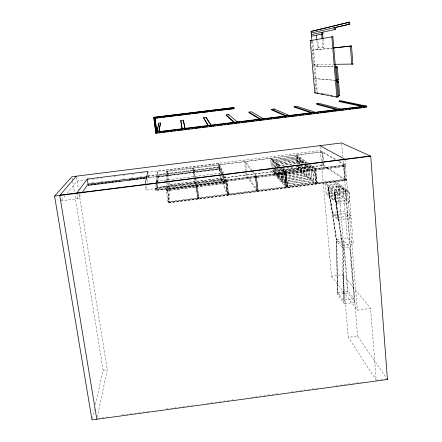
<?xml version="1.0" encoding="UTF-8"?>
<svg xmlns="http://www.w3.org/2000/svg" width="442" height="442" viewBox="0 0 442 442"><rect width="100%" height="100%" fill="white"/><g stroke="black" fill="none" stroke-linecap="round" stroke-linejoin="round"><path stroke-width="0.33" stroke-dasharray="2.21 1.66" d="M169.015 201.889L169.021 201.58M168.131 203.016L168.601 184.784L323.643 165.209L346.666 180.319L168.131 203.016L166.369 189.541L225.978 182.005L227.514 195.154L220.298 178.397L219.895 175.021M167.623 182.596L167.385 189.414L169.153 202.574L169.479 184.811L167.678 171.314L167.645 181.916M167.512 190.706L167.524 190.414M166.717 181.353L166.358 189.828L226.1 182.275L225.901 181.85L197.193 185.48L198.845 198.618L227.442 194.983L225.901 181.85M166.75 180.673L166.794 171.303L322.45 151.75L323.224 160.496M222.348 175.618L224.928 181.557L156.761 190.176L157.468 184.237M157.783 181.596L158.335 176.966L157.556 171.242L218.624 163.573L223.072 172.866L156.219 181.292L157.054 187.701L223.873 179.259L157.026 187.474L156.728 189.95L224.901 181.331L223.851 179.038M156.761 190.176L157.567 182.496M157.65 181.839L158.286 176.562M223.685 175.446L225.724 179.761L225.939 181.579L155.794 190.452L157.507 176.949L157.286 175.314L219.901 167.441M155.794 190.452L155.545 188.629L157.286 175.314M156.219 181.292L157.556 171.242M345.677 190.927L334.727 192.325L334.345 194.723L342.34 245.222L343.428 300.212L344.307 303.809L354.898 302.4L345.677 190.927L338.589 185.817L328.086 187.154L336.113 238.669L337.859 292.598L337.495 294.405L344.307 303.809L342.986 245.907L334.727 192.325L328.086 187.154L332.937 215.022L336.113 238.669L342.986 245.907M339.362 161.429L345.395 164.883L145.81 190.104L148.623 176.551L148.269 174.004M97.234 417.231L107.279 369.761L79.157 193.911M92.284 418.557L94.395 409.182M95.444 404.491L103.13 370.319L74.781 194.463M60.963 200.828L77.825 198.696L81.759 193.11M61.399 200.292L65.328 195.491M67.073 193.358L77.107 181.082L85.328 180.049M98.345 418.248L99.715 418.06M102.45 417.684L103.82 417.497M106.555 417.126L107.92 416.939M122.279 414.972L123.65 414.784M126.384 414.414L127.755 414.226M130.489 413.85L131.854 413.662M134.589 413.287L135.959 413.099M138.694 412.729L140.064 412.541M142.799 412.165L144.164 411.977M146.899 411.607L148.269 411.419M166.733 408.889L168.098 408.706M170.839 408.331L172.203 408.143M174.938 407.767L176.308 407.579M179.043 407.209L180.408 407.021M183.143 406.646L184.513 406.458M187.248 406.082L188.618 405.894M191.353 405.524L192.718 405.336M207.083 403.369L208.447 403.181M211.182 402.811L212.552 402.623M215.287 402.248L216.657 402.06M219.392 401.684L220.757 401.502M223.492 401.126L224.862 400.938M227.597 400.562L228.962 400.375M231.702 400.004L233.067 399.817M251.531 397.286L252.901 397.104M255.636 396.728L257.001 396.54M259.736 396.165L261.106 395.977M263.841 395.607L265.211 395.419M267.946 395.043L269.311 394.855M272.045 394.479L273.416 394.297M276.151 393.921L277.521 393.734M291.88 391.767L293.245 391.579M295.98 391.209L297.35 391.021M300.085 390.645L301.455 390.457M304.19 390.082L305.555 389.899M308.289 389.524L309.66 389.336M312.395 388.96L313.765 388.772M316.5 388.402L317.864 388.214M336.329 385.684L337.699 385.501M340.434 385.126L341.799 384.938M344.539 384.562L345.904 384.374M348.639 384.004L350.009 383.816M352.744 383.441L354.108 383.253M356.849 382.877L358.213 382.695M360.948 382.319L362.318 382.131M376.678 380.164L378.197 379.96M380.783 379.606L382.231 379.407M384.883 379.043L386.264 378.855M103.13 370.319L107.279 369.761M321.505 163.518L331.528 276.139L342.931 274.642L348.296 337.318L357.6 336.064L386.164 377.639M337.859 292.598L348.081 291.245L353.992 298.809L343.428 300.212L337.859 292.598L336.721 239.304L328.914 190.403L328.086 187.154L332.55 212.53L338.467 220.149L351.235 218.503L353.302 243.796L342.34 245.222L334.727 192.325L338.08 217.575L351.02 215.906L349.136 192.834L343.213 188.579L328.914 190.403L334.345 194.723L349.136 192.834M354.898 302.4L347.672 293.057L337.495 294.405L336.334 241.172L343.207 248.509L343.428 300.212M331.528 276.139L357.335 310.151L370.562 308.389L376.181 380.236L348.296 337.318M342.556 247.813L349.683 246.885L353.992 298.809M351.02 215.906L345.075 210.917L332.55 212.53L338.08 217.575M351.235 218.503L345.285 213.431L332.937 215.022L338.467 220.149L334.727 192.325M336.721 239.304L347.324 237.923L353.302 243.796M336.937 241.813L343.832 240.918L349.683 246.885M346.185 179.065L168.004 201.707L167.999 202.022L346.583 179.325L346.185 179.065L346.268 180.06L168.142 202.701M325.268 183.281L335.854 181.933L338.235 183.623L339.158 194.513L328.456 195.883L326.218 194.021L325.268 183.281L327.5 184.988L338.235 183.623M328.378 185.668L339.18 184.292L341.66 186.054L342.594 197.16L331.671 198.557L329.34 196.618L328.378 185.668L330.704 187.452L341.66 186.054M331.599 188.137L342.622 186.734L345.208 188.568L346.147 199.9L334.997 201.325L332.572 199.303L331.599 188.137L334.025 189.994L345.208 188.568M334.986 190.706L346.235 189.27L348.937 191.187L349.887 202.779L338.506 204.243L335.964 202.127L334.986 190.706L337.517 192.646L348.937 191.187M326.218 194.021L336.771 192.673L339.158 194.513M329.34 196.618L340.102 195.242L342.594 197.16M332.572 199.303L343.55 197.9L346.147 199.9M335.964 202.127L347.174 200.69L349.887 202.779M88.069 179.706L89.439 179.535M92.179 179.192L93.549 179.021M96.975 178.59L98.345 178.419M101.091 178.071L102.461 177.899M114.108 176.441L115.478 176.264M123.014 175.319L124.384 175.148M131.92 174.203L133.291 174.032M140.827 173.082L142.197 172.91M146.998 172.308L320.351 150.545L336.45 159.761M166.789 171.424L322.627 151.849L323.4 160.606M273.333 169.004L272.382 159.744L297.51 156.584L298.356 163.971M166.711 173.187L167.612 173.076M193.966 177.607L192.778 168.159L193.126 169.866L194.027 169.756L195.684 178.38M272.382 159.744L297.654 156.689M92.052 182.905L94.102 182.645M100.92 181.789L102.969 181.529M122.754 179.043L124.119 178.872M131.622 177.927L132.987 177.756M140.49 176.811L141.854 176.64M145.263 176.214L147.313 175.955M147.993 175.872L219.624 166.866L219.945 168.767L147.473 177.883M147.932 176.17L219.757 167.137L219.945 168.767M147.263 176.723L148.623 176.551M274.963 174.253L273.587 160.871L299.019 157.678L299.742 163.811M273.587 160.871L299.168 157.783M147.54 177.579L219.818 168.485M166.982 175.214L167.877 175.098M193.126 169.866L193.381 171.888L194.281 171.778M275.449 168.126L274.825 162.032L300.56 158.794L301.295 165.004M157.507 176.949L220.094 169.071L223.017 175.325M274.825 162.032L300.715 158.905M158.335 176.966L219.304 169.292L224.928 181.557M276.443 166.645L276.09 163.22L302.14 159.938L302.753 164.855M276.09 163.22L302.3 160.054M277.791 168.396L277.394 164.435L303.764 161.115L304.113 163.214M277.394 164.435L303.925 161.231M305.422 162.319L306.737 176.347L280.145 179.717L278.725 165.684L305.422 162.319L305.781 164.446M278.725 165.684L305.593 162.435M282.858 168.098L284.228 167.927M286.969 167.579L288.339 167.407M291.074 167.065L292.444 166.888M295.869 166.457L297.239 166.286M299.974 165.938L301.345 165.767M304.77 165.336L306.14 165.164M282.968 168.236L286.311 167.811M286.98 167.728L293.67 166.883M296.344 166.546L302.361 165.789M305.041 165.452L308.383 165.026M282.93 169.618L310.848 166.247L312.196 180.822L284.532 184.336L282.93 169.618L284.388 184.181L312.013 180.679L310.671 166.115M283.073 169.75L310.848 166.247M284.405 170.999L312.698 167.584L314.047 182.347L286.024 185.911L284.405 170.999L285.875 185.75L313.864 182.198L312.511 167.452M284.549 171.137L312.698 167.584M157.076 187.546L223.807 179.115L223.227 174.159M252.393 171.999L255.283 175.811L256.962 191.231L228.448 194.856L226.641 179.43L225.63 179.557L227.525 194.458L227.398 194.16M255.283 175.811L256.288 175.684L257.968 191.104L286.405 187.491L284.852 172.076L280.852 168.308M284.852 172.076L285.858 171.949L286.068 172.562L287.56 187.524L272.62 171.789L272.41 169.767M309.361 164.755L314.339 168.347L315.339 168.22L316.759 183.629L345.042 180.038L343.743 164.634L337.798 161.208M343.743 164.634L344.743 164.507L345.434 165.336L225.884 180.447M155.545 188.629L225.724 179.761M225.763 180.181L345.036 165.109L345.119 166.109L345.517 166.341L226.006 181.452L225.879 181.187L345.119 166.109M156.7 189.728L224.879 181.109M323.063 39.261L323.743 47.161L317.5 47.913L318.433 47.802M323.743 47.161L322.776 47.277L322.102 39.377M314.892 64.35L313.997 64.46L333.235 64.328M317.505 66.455L317.317 64.333L316.411 64.444L316.594 66.565L332.909 66.565M316.594 66.565L333.141 66.698M335.108 80.223L315.251 78.615L336.368 80.555M320.721 93.174L323.389 93.671M324.058 93.792L326.058 94.168M326.726 94.29L330.726 95.036M335.423 159.838L321.754 151.96L322.947 165.435L345.268 180.187L343.782 165.087M344.119 166.236L344.511 166.468L345.583 179.452L345.191 179.192M308.102 163.043L296.958 155.07L297.798 163.833M310.328 164.634L315.339 168.22M315.384 168.678L316.953 183.784L298.251 168.551L298.057 166.529M307.146 163.164L296.085 155.181L297.378 168.662L315.953 183.911L314.384 168.805M315.687 169.833L316.013 170.071L317.196 183.06L316.864 182.795M314.682 169.955L315.013 170.198L316.196 183.187M279.803 166.303L271.228 158.302L272.344 169.093M282.327 168.656L285.858 171.949M280.35 167.833L270.349 158.413L271.261 167.181M286.167 173.562L287.725 186.806L287.46 186.53M284.897 172.529L286.554 187.651L271.747 171.899L271.537 169.877M285.162 173.689L286.72 186.933L286.46 186.657M342.931 274.642L370.562 308.389M252.117 170.247L245.437 161.545L246.63 172.336M252.531 170.789L256.288 175.684M256.338 176.137L258.078 191.27L246.929 175.032L246.702 173.01M256.57 177.303L258.172 190.563L257.973 190.275M251.984 171.457L244.559 161.656L245.531 170.424M255.332 176.264L257.078 191.397L246.056 175.142L245.829 173.12M255.564 177.43L257.167 190.69L256.968 190.403M223.696 173.33L219.58 164.794L220.856 175.584M224.873 175.772L226.641 179.43M226.691 179.883L228.52 195.027L221.177 178.286L220.934 176.259M226.89 181.06L228.536 194.325L228.403 194.032M223.392 174.833L218.696 164.905L219.818 174.347M223.304 175.955L225.939 181.579M219.254 168.894L222.072 175.01M194.027 169.756L193.657 168.048L195.358 181.546M195.823 179.038L197.226 185.64L198.878 198.795L194.999 179.822M197.353 186.64L197.414 186.922M198.751 197.801L198.817 198.104M193.381 171.888L194.463 177.176M196.342 186.767L196.397 187.049M76.521 177.413L78.505 189.822M76.908 192.999L77.825 198.696M72.145 178.104L72.582 180.833M72.692 181.513L74.67 193.784M145.191 185.679L145.81 190.104M166.794 171.303L168.236 182.226M168.33 182.761L168.595 184.922L323.815 165.325L323.638 163.302M194.055 178.281L197.867 198.922L196.215 185.767M218.624 163.573L219.304 169.292M274.946 162.148L275.57 168.247M275.642 168.927L276.338 175.701L302.002 172.457L301.356 165.678M275.515 168.8L276.211 175.568L301.847 172.33L300.56 158.794M273.708 160.987L275.084 174.386L300.444 171.176L299.996 166.49M272.499 159.855L273.25 167.137M273.521 169.783L273.863 173.098L298.925 169.927L298.604 166.617M273.405 169.662L273.742 172.971L298.775 169.805L298.461 166.501M281.631 168.402L283.079 182.806L310.383 179.341L308.875 164.816L310.207 179.198L282.935 182.657L281.488 168.269M280.361 168.441L281.659 181.314L308.621 177.894L307.428 165.026M280.228 168.314L281.521 181.165L308.45 177.75L307.256 164.905M278.858 165.805L280.278 179.855L306.903 176.485L305.842 165.115M277.521 164.557L277.858 167.861M277.924 168.524L278.935 178.435L305.229 175.109L304.361 165.855M277.863 169.054L278.803 178.297L305.068 174.971L304.195 165.733M276.217 163.336L276.709 168.137M276.78 168.822L277.62 177.054L303.593 173.767L302.82 165.54M276.72 169.385L277.488 176.916L303.439 173.634L302.659 165.418M285.919 172.419L287.405 187.364L315.765 183.756L314.339 168.347M297.51 156.584L298.206 163.855M303.764 161.115L304.135 165.076M302.14 159.938L302.593 164.733M299.019 157.678L299.781 165.7M299.847 166.369L300.289 171.054M311.129 41.255L311.372 44.001M311.616 46.747L311.925 50.184M312.168 52.929L312.654 58.421M312.715 59.112L313.207 64.604M313.267 65.289L313.571 68.725M313.814 71.471L314.118 74.902M314.361 77.654L314.671 81.085M314.914 83.831L315.4 89.323M315.461 90.013L315.582 91.383M320.025 146.888L321.444 162.833M316.853 40.46L317.654 49.659L318.583 49.543L317.781 40.349M327.5 184.988L328.456 195.883M312.809 40.774L317.384 92.555M323.461 163.192L323.643 165.209M311.964 41.548L316.5 92.66M334.025 189.994L334.997 201.325M330.704 187.452L331.671 198.557M339.18 184.292L340.102 195.242M343.832 240.918L348.081 291.245M338.589 185.817L347.672 293.057M337.517 192.646L338.506 204.243M335.854 181.933L336.771 192.673M344.926 159.203L357.335 310.151M346.235 189.27L347.174 200.69M341.672 143.633L342.754 156.689M343.097 160.816L357.6 336.064M343.213 188.579L345.075 210.917M345.285 213.431L347.324 237.923M342.622 186.734L343.55 197.9M166.507 190.546L166.49 190.833L226.216 183.275L226.094 183.005L166.507 190.546M197.834 198.745L169.153 202.392L167.391 189.248L196.182 185.607L197.834 198.745M313.627 50.079L312.732 50.189L331.892 48.117L313.627 50.079"/><path stroke-width="0.66" d="M159.026 131.677L160.485 122.992L158.772 123.202L156.777 132.13L366.722 106.163L366.799 107.196L155.882 133.302L153.805 117.285L233.951 107.61L234.067 108.655L154.982 118.196L156.833 131.887L366.004 106.014M158.805 131.644L160.485 122.992M157.341 130.71L158.026 127.578M158.302 126.324L158.772 123.202M145.015 184.413L147.915 171.457L87.256 179.071L76.908 192.999M155.882 133.302L153.805 117.285M154.844 117.158L156.971 132.92L155.938 133.048M146.788 177.966L88.676 185.281L88.897 184.955M82.151 192.546L88.057 184.165L87.256 179.071M76.322 176.192L59.747 195.447L96.809 419.237M54.581 196.099L71.924 176.739L341.616 142.948L370.733 156.225L387.419 379.468L91.98 419.9L54.581 196.099L370.733 156.225M311.848 40.216L311.063 31.382L349.65 22.1L349.81 24.155L333.937 27.835M312.627 31.117L349.65 22.1M311.207 33.001L349.81 24.155M311.35 34.614L335.406 29.415L335.257 27.531L334.207 27.653L334.362 29.542L335.406 29.415M311.494 36.233L322.03 34.028L321.887 32.294L322.853 32.178L323.003 33.912L321.649 34.111L322.041 38.719M310.168 40.675L332.87 36.68L337.859 96.958L336.837 97.085L314.82 92.87L310.168 40.675L311.069 40.57M88.057 184.165L147.263 176.723M90.941 184.701L92.306 184.529M94.35 184.27L95.715 184.099M97.759 183.844L99.124 183.673M101.174 183.413L102.533 183.242M105.262 182.9L106.627 182.728M108.671 182.469L110.036 182.297M112.08 182.043L113.445 181.866M115.489 181.612L116.854 181.441M118.898 181.181L120.263 181.01M129.13 179.894L131.175 179.64M132.539 179.469L134.583 179.209M136.628 178.955L137.992 178.783M140.037 178.524L141.401 178.353M143.446 178.093L144.81 177.922M60.024 195.132L370.258 156.009M159.021 132.666L161.07 132.412M163.12 132.158L165.17 131.904M166.54 131.738L168.59 131.484M170.64 131.23L172.004 131.059M174.054 130.804L175.424 130.639M177.474 130.384L179.524 130.13M180.888 129.959L182.938 129.705M184.308 129.539L186.358 129.285M188.408 129.031L189.773 128.86M191.822 128.605L193.193 128.44M195.242 128.186L197.292 127.931M198.657 127.76L200.707 127.506M202.077 127.34L204.127 127.086M205.491 126.915L207.541 126.661M209.591 126.406L211.641 126.158M213.005 125.987L215.061 125.732M217.11 125.478L218.475 125.307M220.525 125.058L221.89 124.887M223.939 124.633L225.31 124.462M227.359 124.208L229.409 123.959M230.774 123.788L232.823 123.533M234.194 123.362L236.243 123.114M238.293 122.859L239.658 122.688M241.708 122.434L243.757 122.18M245.128 122.014L247.177 121.76M248.542 121.589L250.592 121.335M251.962 121.163L254.012 120.915M256.062 120.66L258.111 120.406M259.476 120.235L261.526 119.981M262.896 119.815L264.946 119.561M266.996 119.307L268.36 119.136M270.41 118.881L271.78 118.716M273.83 118.462L275.88 118.207M277.245 118.036L279.294 117.782M280.664 117.616L282.714 117.362M284.764 117.108L286.129 116.937M288.178 116.682L290.228 116.428M291.598 116.263L293.648 116.008M295.013 115.837L297.063 115.583M299.112 115.329L300.477 115.163M302.527 114.909L303.897 114.738M305.947 114.484L307.997 114.229M309.361 114.064L311.411 113.809M313.461 113.555L314.831 113.384M316.881 113.13L318.246 112.964M320.295 112.71L322.345 112.456M323.715 112.285L325.765 112.03M327.13 111.865L329.179 111.611M330.55 111.439L332.599 111.185M334.649 110.931L336.699 110.677M338.064 110.511L340.113 110.257M341.484 110.086L343.533 109.831M345.583 109.583L346.948 109.412M348.998 109.157L350.368 108.986M352.418 108.732L354.467 108.483M355.832 108.312L357.882 108.058M359.252 107.887L361.302 107.633M363.352 107.384L364.716 107.213M337.014 67.648L336.926 66.593L335.898 66.72L335.986 67.775L337.401 67.654L338.373 79.472L336.959 79.566L337.047 80.615M335.986 67.775L337.401 67.654M338.108 80.969L337.821 80.466L336.798 80.593L336.837 81.068L338.108 80.969L338.196 82.019L338.589 82.057L339.705 95.676L338.296 95.732L338.379 96.776L337.053 96.527M336.837 81.068L337.174 82.146L338.196 82.019M337.174 82.146L338.589 82.057M314.82 92.87L315.71 92.759M153.739 117.478L233.951 107.61M155.661 118.113L158.385 117.782M159.744 117.611L161.783 117.362M163.142 117.196L165.181 116.942M166.54 116.776L169.258 116.439M170.618 116.274L172.656 116.025M174.015 115.854L176.054 115.605M177.419 115.439L186.933 114.268M188.292 114.102L190.331 113.848M192.369 113.6L194.408 113.345M195.773 113.18L197.812 112.931M199.171 112.76L201.209 112.511M202.569 112.345L208.685 111.588M210.044 111.423L212.083 111.174M213.442 111.003L215.486 110.754M217.525 110.506L219.563 110.251M220.923 110.086L222.961 109.831M224.321 109.666L226.359 109.417M227.718 109.246L234.067 108.655M182.126 128.815L180.772 120.489L183.297 120.18L185.043 128.395M208.066 125.655L203.541 117.683L206.06 117.373L211.221 125.158M234.039 122.55L226.337 115.495L226.265 114.881L228.779 114.572L237.332 121.931M259.99 119.412L249.006 112.699L248.94 112.086L251.443 111.776L263.377 118.705M285.311 115.997L271.626 109.909L271.565 109.296L274.062 108.986L289.361 115.495M311.168 112.903L294.195 107.124L294.14 106.511L296.637 106.207L315.279 112.285M337.025 109.793L316.721 104.351L316.665 103.737L319.157 103.428L341.136 109.086M363.451 106.809L339.196 101.577L339.147 100.964L340.832 100.754L366.722 106.163M339.196 101.577L340.318 101.439M332.87 36.68L331.832 36.802L336.837 97.085M350.373 46.123L351.506 45.985L352.915 64.062L351.782 64.201L350.373 46.123L333.262 47.968M311.063 31.382L311.969 31.277M333.246 47.957L351.506 45.985M334.611 64.317L352.915 64.062M335.589 66.582L336.926 66.593M337.986 79.438L338.373 79.472M339.312 95.61L339.705 95.676M317.052 93.013L318.395 93.268M321.748 93.903L323.091 94.157M331.146 95.687L332.489 95.942M335.848 96.577L337.859 96.958M339.147 100.964L364.075 106.251M316.665 103.737L338.274 109.445M294.14 106.511L312.411 112.644M271.565 109.296L286.488 115.848M319.914 145.667L344.926 159.203M248.94 112.086L260.498 119.064M226.265 114.881L234.442 122.285M386.938 378.761L387.419 379.468M209.088 122.489L206.06 117.373M209.828 123.611L210.933 125.301M203.541 117.683L208.326 125.517M184.999 128.462L183.297 120.18M180.772 120.489L182.143 128.755M88.505 184.192L88.676 185.281M233.719 107.456L233.84 108.494M228.779 114.572L228.845 115.185M274.062 108.986L274.128 109.599M316.395 35.205L316.803 39.891M322.616 33.995L323.008 38.603M336.373 67.781L337.345 79.599M337.561 82.184L338.683 95.803M348.506 22.238L348.666 24.293"/></g></svg>
